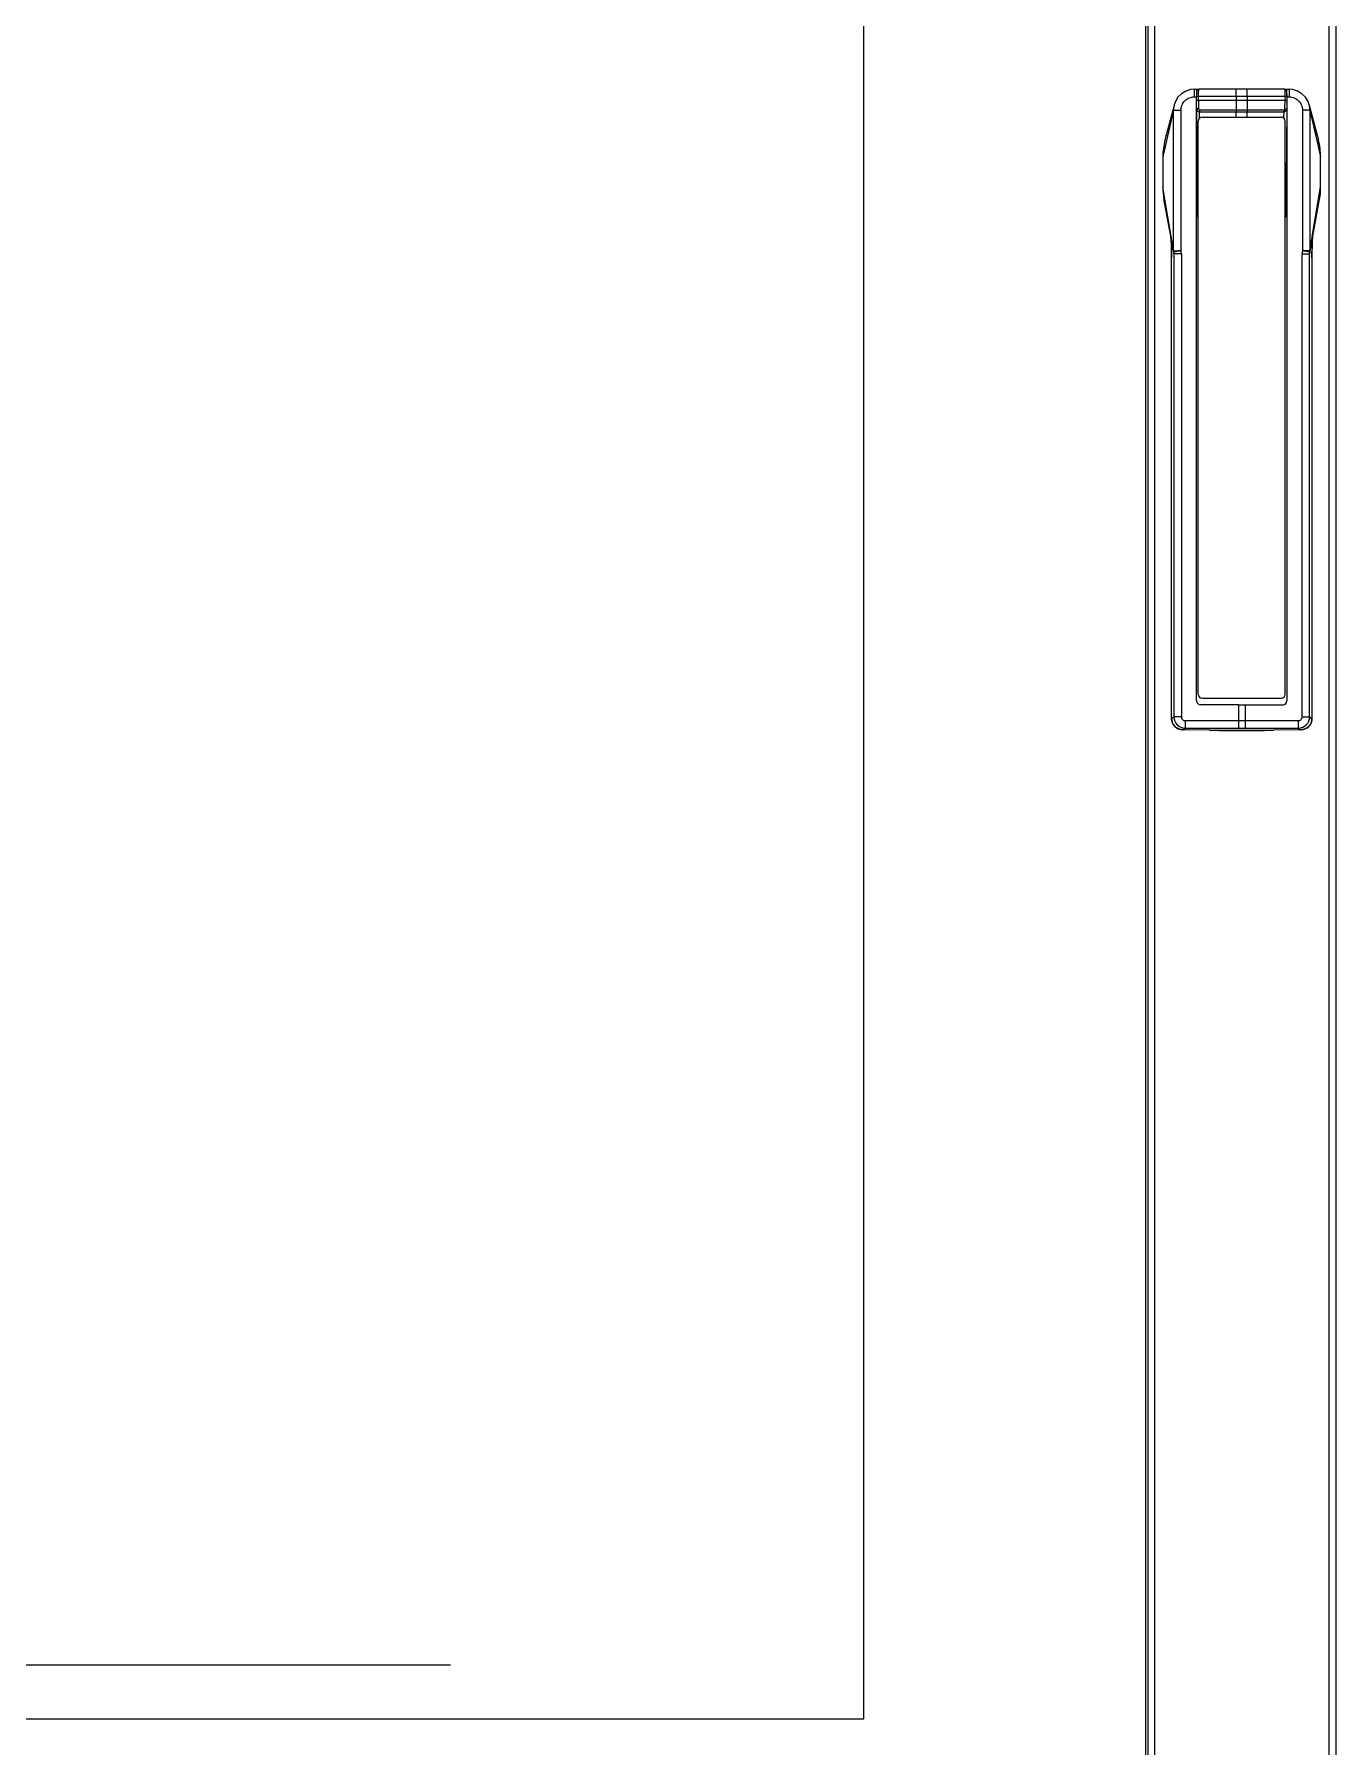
# Model space of a CAD drawing. Header units: millimetres. Extents: x -1584 to 3730, y -1918 to 2655.
# Drawn here: x 579.8 to 926, y 50.1 to 505.6 of the extents above; entities that cross this region are included whole.
import ezdxf

# ---------------------------------------------------------------- set-up
doc = ezdxf.new("R2010")
doc.units = ezdxf.units.MM
doc.header["$LTSCALE"] = 65.395
doc.layers.get('0').update_dxf_attribs({"linetype": 'CONTINUOUS'})
doc.layers.add('GEOM', color=7, linetype='CONTINUOUS')

msp = doc.modelspace()

# ---------------------------------------------------------------- linework, layer by layer
at = {"linetype": 'Continuous'}
for p, q in [((875.46, -47.45), (875.46, 985.55)), ((875.96, 982.55), (875.96, -44.45)), ((877.76, 982.55), (877.76, -44.45)), ((924.16, 982.55), (924.16, -44.45)), ((925.96, 982.55), (925.96, -44.45)), ((882.64, 485.48), (880.55, 477.5)), ((883, 486.85), (882.64, 485.48)), ((883, 486.88), (883, 486.85)), ((918.91, 486.88), (918.92, 486.85)), ((918.92, 486.85), (919.28, 485.48)), ((919.28, 485.48), (921.37, 477.5)), ((879.98, 473.06), (879.98, 465.04)), ((879.98, 473.06), (879.98, 465.04)), ((879.98, 473.06), (879.98, 473.06)), ((921.94, 465.04), (921.94, 473.06)), ((921.94, 465.04), (921.94, 473.06)), ((921.94, 473.06), (921.94, 473.06)), ((879.98, 465.04), (879.98, 465.04)), ((921.94, 465.04), (921.94, 465.04)), ((882.08, 451.92), (880.27, 461.77)), ((919.84, 451.92), (921.65, 461.77)), ((882.1, 451.79), (882.08, 451.92)), ((882.12, 451.69), (882.1, 451.79)), ((919.79, 451.69), (919.81, 451.79)), ((919.81, 451.79), (919.84, 451.92)), ((882.8, 447.99), (882.62, 449.01)), ((882.81, 447.98), (882.8, 447.99)), ((882.83, 447.83), (882.81, 447.98)), ((919.08, 447.83), (919.11, 447.98)), ((919.11, 447.99), (919.3, 449.01)), ((919.11, 447.98), (919.11, 447.99))]:
    msp.add_line(p, q, dxfattribs=at)
at = {"color": 2, "linetype": 'Continuous'}
msp.add_line((300.56, 71.85), (690.56, 71.85), dxfattribs=at)
at = {"linetype": 'Continuous'}
for centre, radius, start, end in [((897.56, 473.06), 17.58, 165.3703, 180.0141), ((904.36, 473.06), 17.58, 359.9859, 14.6297), ((898.09, 465.02), 18.11, 179.9627, 190.2962), ((903.83, 465.02), 18.11, 349.7031, 0.0374)]:
    msp.add_arc(centre, radius, start, end, dxfattribs=at)
at = {"layer": 'GEOM', "linetype": 'Continuous'}
for p, q in [((800.46, 57.55), (800.46, 880.55)), ((888.34, 491), (888.34, 491)), ((888.34, 491), (888.96, 491)), ((888.34, 489), (888.96, 489)), ((888.96, 491), (888.96, 490.51)), ((889.3, 490.94), (888.96, 490.93)), ((888.96, 490.51), (888.96, 489.05)), ((888.96, 489.05), (888.96, 489)), ((888.96, 328.3), (888.96, 489)), ((888.98, 489.05), (889.02, 490.48)), ((888.98, 489), (888.98, 489.05)), ((888.98, 489), (888.98, 489.05)), ((889.02, 490.48), (889.02, 490.51)), ((889.02, 490.51), (889.02, 490.51)), ((889.02, 490.51), (889.02, 490.47)), ((889.45, 488.05), (889.48, 489.05)), ((889.45, 488.05), (889.47, 485.79)), ((899.48, 488.05), (889.45, 488.05)), ((899.48, 489.06), (889.48, 489.05)), ((889.52, 491), (889.52, 491)), ((899.51, 491), (889.52, 491)), ((899.48, 489.06), (899.48, 488.05)), ((902.44, 489.06), (899.48, 489.06)), ((902.44, 488.05), (899.48, 488.05)), ((899.48, 488.05), (899.48, 485.55)), ((912.39, 491), (902.41, 491)), ((902.44, 489.06), (902.44, 488.05)), ((912.44, 489.05), (902.44, 489.06)), ((902.44, 488.05), (902.44, 485.55)), ((912.47, 488.05), (902.44, 488.05)), ((912.39, 491), (912.39, 491)), ((912.44, 489.05), (912.47, 488.05)), ((912.45, 485.79), (912.47, 488.05)), ((912.96, 490.93), (912.62, 490.94)), ((912.89, 490.51), (912.89, 490.51)), ((912.9, 490.47), (912.89, 490.51)), ((912.89, 490.51), (912.9, 490.47)), ((912.9, 490.47), (912.93, 489.05)), ((912.93, 489.05), (912.93, 489)), ((912.93, 489.05), (912.93, 489)), ((912.96, 491), (913.57, 491)), ((912.96, 490.51), (912.96, 491)), ((912.96, 489.05), (912.96, 490.51)), ((912.96, 489), (912.96, 489.05)), ((912.96, 489), (912.96, 328.3)), ((912.96, 489), (913.58, 489)), ((913.57, 491), (913.57, 491)), ((882.82, 485.43), (880.98, 477.4)), ((882.82, 447.98), (882.82, 485.43)), ((882.82, 485.43), (884.82, 485.43)), ((883, 486.85), (883, 486.88)), ((883.01, 486.87), (883, 486.85)), ((884.82, 448.1), (884.82, 485.43)), ((889.22, 457.55), (888.98, 485.79)), ((889.22, 457.55), (888.98, 485.79)), ((889.72, 485.55), (899.48, 485.55)), ((889.74, 483.28), (889.72, 485.05)), ((889.73, 485.05), (899.48, 485.05)), ((890.41, 483.55), (911.51, 483.55)), ((899.48, 485.55), (902.44, 485.55)), ((899.48, 485.05), (902.43, 485.05)), ((899.5, 483.55), (899.5, 485.05)), ((902.41, 483.55), (902.41, 485.05)), ((902.43, 485.05), (912.19, 485.05)), ((902.44, 485.55), (912.2, 485.55)), ((912.18, 483.28), (912.2, 485.05)), ((912.94, 485.79), (912.69, 457.55)), ((919.1, 485.43), (917.1, 485.43)), ((917.1, 485.43), (917.1, 448.1)), ((918.91, 486.88), (918.92, 486.85)), ((918.92, 486.85), (918.91, 486.87)), ((919.1, 485.43), (919.1, 447.98)), ((919.1, 485.43), (920.94, 477.4)), ((889.41, 330.05), (889.41, 482.55)), ((912.51, 330.05), (912.51, 482.55)), ((880.98, 477.4), (879.98, 473.06)), ((920.94, 477.4), (921.94, 473.06)), ((880.51, 461.83), (879.98, 465.04)), ((921.41, 461.83), (921.94, 465.04)), ((880.52, 461.81), (880.51, 461.83)), ((882.18, 451.8), (880.52, 461.81)), ((919.73, 451.81), (921.4, 461.81)), ((921.4, 461.81), (921.41, 461.83)), ((888.96, 457.54), (889.22, 457.54)), ((889.26, 457.05), (889.41, 457.05)), ((912.51, 457.05), (912.66, 457.05)), ((912.69, 457.54), (912.96, 457.54)), ((882.11, 451.79), (882.09, 451.92)), ((882.11, 451.79), (882.11, 451.79)), ((882.11, 451.79), (882.12, 451.69)), ((882.12, 451.69), (882.14, 451.59)), ((882.14, 451.59), (882.14, 451.56)), ((882.14, 451.56), (882.14, 451.54)), ((882.15, 451.57), (882.16, 451.56)), ((882.16, 451.56), (882.16, 451.54)), ((882.17, 451.24), (882.18, 451.07)), ((882.22, 451.57), (882.18, 451.8)), ((882.26, 450.95), (882.18, 451.41)), ((882.18, 451.24), (882.21, 451.08)), ((882.18, 451.07), (882.18, 451.24)), ((882.18, 451.07), (882.18, 451.07)), ((882.22, 451.55), (882.22, 451.57)), ((882.3, 451.09), (882.22, 451.55)), ((882.65, 449.01), (882.3, 451.09)), ((919.27, 449.01), (919.62, 451.09)), ((919.62, 451.09), (919.69, 451.54)), ((919.65, 450.96), (919.73, 451.41)), ((919.69, 451.55), (919.7, 451.57)), ((919.69, 451.54), (919.69, 451.55)), ((919.7, 451.57), (919.73, 451.81)), ((919.74, 451.24), (919.71, 451.07)), ((919.73, 451.07), (919.75, 451.28)), ((919.73, 451.07), (919.74, 451.24)), ((919.73, 451.07), (919.73, 451.07)), ((919.75, 451.28), (919.78, 451.56)), ((919.76, 451.57), (919.76, 451.56)), ((919.76, 451.56), (919.76, 451.54)), ((919.76, 451.54), (919.76, 451.53)), ((919.78, 451.56), (919.79, 451.69)), ((919.79, 451.69), (919.81, 451.79)), ((919.82, 451.92), (919.81, 451.79)), ((919.81, 451.79), (919.81, 451.79)), ((882.62, 449.01), (882.62, 449.01)), ((882.82, 447.99), (882.65, 449.01)), ((882.8, 447.82), (882.81, 447.77)), ((882.81, 447.77), (882.83, 447.66)), ((884.82, 448.1), (882.82, 447.98)), ((882.82, 447.98), (882.82, 447.99)), ((882.83, 447.83), (882.83, 447.83)), ((882.83, 447.83), (882.84, 447.8)), ((882.84, 447.8), (882.84, 447.78)), ((882.84, 447.78), (882.84, 447.78)), ((882.85, 447.77), (882.9, 447.78)), ((882.87, 447.67), (882.87, 447.67)), ((884.9, 447.24), (882.91, 447.24)), ((882.91, 447.24), (882.91, 324.05)), ((884.9, 447.24), (884.9, 324.05)), ((917.01, 447.24), (919.01, 447.24)), ((917.01, 324.05), (917.01, 447.24)), ((918.89, 447.81), (919.07, 447.77)), ((919.1, 447.98), (918.92, 447.99)), ((919.01, 324.05), (919.01, 447.24)), ((919.05, 447.67), (919.07, 447.78)), ((919.05, 447.67), (919.05, 447.67)), ((919.07, 447.78), (919.08, 447.8)), ((919.07, 447.78), (919.07, 447.78)), ((919.08, 447.83), (919.08, 447.83)), ((919.08, 447.8), (919.08, 447.83)), ((919.11, 447.77), (919.09, 447.66)), ((919.1, 447.99), (919.27, 449.01)), ((919.12, 447.82), (919.11, 447.77)), ((919.3, 449.01), (919.3, 449.01)), ((882.29, 446.16), (882.29, 446.16)), ((882.29, 323.64), (882.29, 446.16)), ((882.29, 446.16), (882.3, 446.16)), ((882.3, 323.64), (882.3, 446.16)), ((919.62, 446.16), (919.62, 323.64)), ((919.63, 446.16), (919.62, 446.16)), ((919.63, 446.16), (919.63, 446.16)), ((919.63, 446.16), (919.63, 323.64)), ((890.41, 329.05), (911.51, 329.05)), ((882.29, 323.64), (882.29, 323.64)), ((882.29, 323.64), (882.3, 323.64)), ((882.3, 323.64), (882.91, 324.05)), ((884.9, 324.05), (882.91, 324.05)), ((900.09, 327.3), (889.96, 327.3)), ((900.09, 327.3), (901.83, 327.3)), ((900.09, 327.3), (900.09, 323.05)), ((901.83, 327.3), (911.96, 327.3)), ((901.83, 327.3), (901.83, 323.05)), ((917.01, 324.05), (919.01, 324.05)), ((919.01, 324.05), (919.62, 323.64)), ((919.63, 323.64), (919.62, 323.64)), ((919.63, 323.64), (919.63, 323.64)), ((885.29, 320.64), (885.23, 320.64)), ((885.23, 320.64), (885.29, 320.64)), ((885.23, 320.64), (885.23, 320.64)), ((885.29, 320.64), (885.91, 321.05)), ((892.4, 320.49), (885.29, 320.64)), ((892.4, 320.5), (885.29, 320.64)), ((885.9, 323.05), (900.09, 323.05)), ((885.91, 321.05), (900.09, 321.05)), ((892.46, 320.49), (892.4, 320.5)), ((892.4, 320.49), (892.4, 320.49)), ((892.4, 320.49), (892.46, 320.49)), ((892.4, 320.49), (892.46, 320.49)), ((900.09, 323.05), (901.83, 323.05)), ((900.09, 321.05), (901.83, 321.05)), ((901.83, 323.05), (916.01, 323.05)), ((901.83, 321.05), (916.01, 321.05)), ((909.52, 320.5), (909.46, 320.49)), ((909.46, 320.49), (909.52, 320.49)), ((909.52, 320.49), (909.46, 320.49)), ((916.63, 320.64), (909.52, 320.49)), ((916.63, 320.64), (909.52, 320.5)), ((909.52, 320.49), (909.52, 320.49)), ((916.01, 321.05), (916.63, 320.64)), ((916.69, 320.64), (916.63, 320.64)), ((916.69, 320.64), (916.63, 320.64)), ((916.69, 320.64), (916.69, 320.64)), ((193.46, 57.55), (800.46, 57.55))]:
    msp.add_line(p, q, dxfattribs=at)
for points in [[(888.34, 491), (887.32, 490.91), (886.06, 490.51), (884.93, 489.82), (883.99, 488.88), (883.31, 487.74), (883.01, 486.87)], [(902.41, 491), (901.47, 491), (900.45, 491), (899.51, 491)], [(918.91, 486.87), (918.6, 487.76), (917.91, 488.9), (916.97, 489.84), (915.83, 490.52), (914.57, 490.91), (913.57, 491)], [(882.14, 451.54), (882.17, 451.3), (882.17, 451.24)], [(882.18, 451.07), (882.21, 450.55), (882.24, 449.64), (882.27, 448.52), (882.29, 447.23), (882.29, 446.16)], [(919.63, 446.16), (919.63, 447.26), (919.65, 448.55), (919.68, 449.66), (919.71, 450.57), (919.73, 451.07)], [(882.84, 447.78), (882.86, 447.69), (882.87, 447.67)], [(892.46, 320.49), (894.96, 320.45), (897.92, 320.42), (900.97, 320.41), (904.02, 320.42), (906.98, 320.45), (909.46, 320.49)]]:
    msp.add_lwpolyline(points, dxfattribs=at)
for centre, radius, start, end in [((889.08, 484.78), 5.69, 90.5592, 91.1972), ((889.52, 490.5), 0.5, 117.3701, 178.5), ((889.52, 490.5), 0.5, 90.0165, 117.3701), ((912.39, 490.5), 0.5, 62.6113, 89.9835), ((912.39, 490.5), 0.5, 1.5, 62.6113), ((912.84, 484.78), 5.69, 88.8024, 89.4404), ((888.44, 485.45), 5.62, 167.3786, 180.198), ((888.38, 485.47), 5.56, 165.5645, 167.3524), ((889.73, 485.8), 0.75, 180.5, 270), ((890.41, 482.55), 1, 90, 180), ((889.72, 485.8), 0.25, 180.5002, 269.9998), ((911.51, 482.55), 1, 0, 90), ((912.19, 485.8), 0.75, 270, 359.5), ((912.2, 485.8), 0.25, 270.0002, 359.4998), ((913.54, 485.47), 5.56, 12.6478, 14.4438), ((913.47, 485.45), 5.62, 359.8019, 12.6217), ((889.26, 457.35), 0.3, 180, 270), ((889.72, 457.55), 0.5, 180.5, 216.2994), ((889.72, 457.55), 0.5, 216.2994, 230.3588), ((889.73, 457.55), 0.503, 216.3493, 230.3505), ((912.19, 457.55), 0.503, 309.6495, 323.6506), ((912.19, 457.55), 0.5, 309.6412, 323.7006), ((912.19, 457.55), 0.5, 323.7006, 359.5), ((912.66, 457.35), 0.3, 270, 360), ((887.67, 452.56), 5.61, 186.5709, 187.8759), ((865.25, 449.31), 17.05, 8.4961, 8.7892), ((866.7, 449.53), 15.57, 7.7952, 8.5076), ((868.64, 449.8), 13.62, 7.5897, 7.7843), ((869.41, 449.9), 12.84, 7.2901, 7.5905), ((870.86, 450.08), 11.38, 6.637, 7.2974), ((872.39, 450.26), 9.84, 5.738, 6.638), ((886.9, 451.99), 4.76, 186.9794, 188.1947), ((845.03, 449.11), 37.21, 3.0336, 3.2861), ((1175.7, 502.3), 297.92, 189.9008, 190.3072), ((626.24, 502.3), 297.91, 349.6928, 350.0991), ((915.01, 451.99), 4.76, 351.8053, 353.0206), ((956.49, 449.13), 36.82, 176.7052, 176.961), ((929.89, 450.22), 10.21, 173.0562, 174.2444), ((931.93, 449.97), 12.26, 172.3943, 173.067), ((936.52, 449.34), 16.9, 171.2197, 172.1827), ((933.34, 449.79), 13.68, 172.2324, 172.4021), ((914.25, 452.56), 5.61, 352.1519, 353.4349), ((1221.26, 511.22), 344.31, 190.0802, 190.4096), ((1099.32, 488.45), 220.3, 190.3184, 190.6302), ((883.63, 447.98), 0.815, 179.1533, 184.075), ((883.71, 447.98), 0.893, 180.0191, 184.474), ((883.65, 447.98), 0.831, 184.0743, 188.926), ((883.72, 447.98), 0.895, 184.4734, 188.9145), ((883.66, 447.98), 0.839, 188.9209, 190.4007), ((883.72, 447.98), 0.893, 188.9139, 193.3683), ((1032.16, 475.87), 151.97, 190.6976, 190.8598), ((880.43, 447.21), 2.48, 7.1751, 10.8351), ((880.45, 447.21), 2.46, 0.7161, 7.1803), ((887.84, 422.17), 26.09, 100.6438, 100.9177), ((880.58, 447.24), 4.32, 359.9984, 11.5158), ((921.32, 447.24), 4.31, 168.4674, 179.981), ((769.78, 475.87), 151.95, 349.1402, 349.3021), ((921.47, 447.21), 2.46, 172.9924, 179.2821), ((921.49, 447.21), 2.48, 169.1657, 172.996), ((918.2, 447.98), 0.893, 346.6323, 351.0865), ((918.2, 447.98), 0.895, 351.0859, 355.5268), ((918.2, 447.98), 0.893, 355.5263, 359.9809), ((918.27, 447.98), 0.831, 351.0745, 355.9255), ((918.26, 447.98), 0.839, 349.5995, 351.0796), ((918.28, 447.98), 0.815, 355.9248, 0.8462), ((702.59, 488.46), 220.31, 349.3698, 349.6816), ((580.67, 511.22), 344.3, 349.5904, 349.9204), ((889.96, 328.3), 1, 180, 270), ((890.41, 330.05), 1, 180, 270), ((911.51, 330.05), 1, 270, 360), ((911.96, 328.3), 1, 270, 360), ((885.29, 323.64), 3, 180.0262, 268.8458), ((885.91, 324.05), 3, 180.0694, 269.9181), ((885.9, 324.05), 0.999, 180.0026, 270.0498), ((916.02, 324.05), 0.999, 269.9502, 359.9974), ((916.01, 324.05), 3, 270.0819, 359.9306), ((916.63, 323.64), 3, 271.1542, 359.9738), ((885.3, 323.61), 2.97, 268.7476, 269.8948), ((916.62, 323.61), 2.97, 270.1052, 271.2516)]:
    msp.add_arc(centre, radius, start, end, dxfattribs=at)
for points, knots in [([(884.82, 485.43), (884.82, 485.9), (884.99, 486.83), (885.77, 488.02), (886.94, 488.82), (887.88, 489), (888.34, 489)], [0, 0, 0, 0, 0.250089, 0.500068, 0.750006, 1, 1, 1, 1]), ([(888.34, 491), (888.34, 491), (888.35, 490.98), (888.34, 490.96), (888.34, 490.91), (888.34, 490.84), (888.34, 490.76), (888.34, 490.62), (888.34, 490.4), (888.34, 490.1), (888.34, 489.76), (888.34, 489.39), (888.34, 489.13), (888.34, 489)], [0, 0, 0, 0, 0.004849, 0.019252, 0.043078, 0.076154, 0.11812, 0.168557, 0.292954, 0.444438, 0.617288, 0.805091, 1, 1, 1, 1]), ([(889.45, 488.05), (889.33, 488.05), (889.17, 488.05), (889.01, 488.05), (888.96, 488.05)], [0, 0, 0, 0, 0.708153, 1, 1, 1, 1]), ([(888.98, 489.05), (888.98, 489.05), (888.99, 489.05), (888.99, 489.06), (889.01, 489.06), (889.04, 489.06), (889.07, 489.06), (889.08, 489.06)], [0, 0, 0, 0, 0.019268, 0.06845, 0.259909, 0.572983, 1, 1, 1, 1]), ([(889.08, 489.06), (889.1, 489.06), (889.24, 489.06), (889.37, 489.06), (889.48, 489.05)], [0, 0, 0, 0, 0.196607, 1, 1, 1, 1]), ([(889.48, 489.05), (889.48, 489.18), (889.48, 489.43), (889.49, 489.79), (889.5, 490.12), (889.5, 490.38), (889.51, 490.56), (889.51, 490.67), (889.51, 490.77), (889.52, 490.85), (889.52, 490.9), (889.52, 490.94), (889.52, 490.96), (889.52, 490.98), (889.52, 490.99), (889.52, 491), (889.52, 491), (889.52, 491)], [0, 0, 0, 0, 0.196402, 0.384572, 0.557416, 0.708579, 0.774228, 0.832409, 0.882596, 0.924313, 0.95717, 0.970182, 0.980869, 0.989203, 0.995173, 0.998772, 1, 1, 1, 1]), ([(899.48, 489.06), (899.48, 489.18), (899.48, 489.43), (899.48, 489.79), (899.48, 490.13), (899.48, 490.38), (899.49, 490.56), (899.49, 490.67), (899.49, 490.77), (899.5, 490.85), (899.5, 490.91), (899.5, 490.96), (899.5, 490.98), (899.51, 490.99), (899.51, 491), (899.51, 491), (899.51, 491)], [0, 0, 0, 0, 0.196311, 0.384381, 0.557126, 0.708199, 0.773812, 0.831964, 0.882132, 0.923843, 0.956708, 0.980443, 0.98881, 0.994832, 0.998521, 1, 1, 1, 1]), ([(902.44, 489.06), (902.44, 489.18), (902.44, 489.43), (902.44, 489.79), (902.44, 490.13), (902.43, 490.38), (902.43, 490.56), (902.43, 490.67), (902.42, 490.77), (902.42, 490.85), (902.42, 490.91), (902.42, 490.96), (902.41, 490.98), (902.41, 490.99), (902.41, 491), (902.41, 491), (902.41, 491)], [0, 0, 0, 0, 0.196311, 0.384381, 0.557126, 0.708199, 0.773812, 0.831964, 0.882132, 0.923843, 0.956708, 0.980443, 0.98881, 0.994832, 0.998521, 1, 1, 1, 1]), ([(912.39, 491), (912.4, 491), (912.39, 491), (912.4, 490.99), (912.4, 490.98), (912.4, 490.96), (912.4, 490.94), (912.4, 490.9), (912.4, 490.85), (912.4, 490.77), (912.41, 490.67), (912.41, 490.56), (912.41, 490.38), (912.42, 490.12), (912.43, 489.79), (912.43, 489.43), (912.44, 489.18), (912.44, 489.05)], [0, 0, 0, 0, 0.001228, 0.004827, 0.010797, 0.019131, 0.029818, 0.04283, 0.075687, 0.117404, 0.167591, 0.225772, 0.291421, 0.442584, 0.615428, 0.803598, 1, 1, 1, 1]), ([(912.84, 489.06), (912.81, 489.06), (912.68, 489.06), (912.55, 489.06), (912.44, 489.05)], [0, 0, 0, 0, 0.196608, 1, 1, 1, 1]), ([(912.47, 488.05), (912.58, 488.05), (912.75, 488.05), (912.91, 488.05), (912.96, 488.05)], [0, 0, 0, 0, 0.708065, 1, 1, 1, 1]), ([(912.93, 489.05), (912.93, 489.05), (912.93, 489.05), (912.92, 489.06), (912.9, 489.06), (912.88, 489.06), (912.85, 489.06), (912.84, 489.06)], [0, 0, 0, 0, 0.019267, 0.06845, 0.259909, 0.572983, 1, 1, 1, 1]), ([(913.57, 491), (913.58, 491), (913.57, 490.98), (913.58, 490.96), (913.57, 490.91), (913.58, 490.84), (913.58, 490.76), (913.58, 490.62), (913.58, 490.4), (913.58, 490.1), (913.58, 489.76), (913.58, 489.39), (913.58, 489.13), (913.58, 489)], [0, 0, 0, 0, 0.004849, 0.019252, 0.043078, 0.076154, 0.11812, 0.168557, 0.292954, 0.444438, 0.617288, 0.805091, 1, 1, 1, 1]), ([(913.58, 489), (914.04, 489), (914.97, 488.82), (916.15, 488.02), (916.93, 486.83), (917.1, 485.9), (917.1, 485.43)], [0, 0, 0, 0, 0.249994, 0.499931, 0.749911, 1, 1, 1, 1]), ([(889.47, 485.79), (889.44, 485.79), (889.37, 485.79), (889.28, 485.79), (889.2, 485.79), (889.13, 485.79), (889.07, 485.79), (889.04, 485.79), (889.02, 485.79), (889, 485.79), (888.99, 485.79), (888.98, 485.79), (888.98, 485.79), (888.98, 485.79)], [0, 0, 0, 0, 0.195826, 0.383986, 0.556811, 0.708031, 0.832049, 0.8823, 0.924098, 0.95703, 0.980757, 0.995116, 1, 1, 1, 1]), ([(889.72, 485.55), (889.72, 485.51), (889.72, 485.45), (889.72, 485.36), (889.72, 485.27), (889.72, 485.2), (889.72, 485.15), (889.72, 485.11), (889.72, 485.09), (889.73, 485.07), (889.73, 485.06), (889.73, 485.05), (889.73, 485.05), (889.73, 485.05)], [0, 0, 0, 0, 0.195273, 0.383158, 0.555914, 0.707204, 0.83137, 0.881705, 0.923591, 0.956609, 0.980423, 0.994885, 1, 1, 1, 1]), ([(899.48, 485.55), (899.48, 485.51), (899.48, 485.45), (899.48, 485.36), (899.48, 485.27), (899.48, 485.2), (899.48, 485.15), (899.48, 485.11), (899.48, 485.09), (899.48, 485.07), (899.48, 485.06), (899.48, 485.05), (899.48, 485.05), (899.48, 485.05)], [0, 0, 0, 0, 0.195273, 0.383158, 0.555914, 0.707204, 0.83137, 0.881705, 0.923591, 0.956609, 0.980423, 0.994885, 1, 1, 1, 1]), ([(902.44, 485.55), (902.44, 485.51), (902.44, 485.45), (902.44, 485.36), (902.44, 485.27), (902.44, 485.2), (902.44, 485.15), (902.44, 485.11), (902.44, 485.09), (902.44, 485.07), (902.44, 485.06), (902.43, 485.05), (902.43, 485.05), (902.43, 485.05)], [0, 0, 0, 0, 0.195273, 0.383158, 0.555914, 0.707204, 0.83137, 0.881705, 0.923591, 0.956609, 0.980423, 0.994885, 1, 1, 1, 1]), ([(912.2, 485.55), (912.2, 485.51), (912.2, 485.45), (912.2, 485.36), (912.2, 485.27), (912.2, 485.2), (912.19, 485.15), (912.19, 485.11), (912.19, 485.09), (912.19, 485.07), (912.19, 485.06), (912.19, 485.05), (912.19, 485.05), (912.19, 485.05)], [0, 0, 0, 0, 0.195273, 0.383158, 0.555914, 0.707204, 0.83137, 0.881705, 0.923591, 0.956609, 0.980423, 0.994885, 1, 1, 1, 1]), ([(912.45, 485.79), (912.48, 485.79), (912.54, 485.79), (912.63, 485.79), (912.72, 485.79), (912.79, 485.79), (912.84, 485.79), (912.88, 485.79), (912.9, 485.79), (912.92, 485.79), (912.93, 485.79), (912.93, 485.79), (912.94, 485.79), (912.94, 485.79)], [0, 0, 0, 0, 0.195826, 0.383986, 0.556811, 0.708031, 0.83205, 0.8823, 0.924098, 0.95703, 0.980757, 0.995116, 1, 1, 1, 1]), ([(889.41, 457.61), (889.38, 457.6), (889.34, 457.59), (889.3, 457.57), (889.27, 457.56), (889.25, 457.56), (889.24, 457.55), (889.23, 457.55), (889.23, 457.54), (889.22, 457.55)], [0, 0, 0, 0, 0.423513, 0.59583, 0.739448, 0.852775, 0.934341, 0.983504, 1, 1, 1, 1]), ([(912.69, 457.55), (912.69, 457.54), (912.69, 457.55), (912.68, 457.55), (912.66, 457.56), (912.64, 457.56), (912.62, 457.57), (912.57, 457.59), (912.54, 457.6), (912.51, 457.61)], [0, 0, 0, 0, 0.016401, 0.065698, 0.14738, 0.260664, 0.404163, 0.576401, 1, 1, 1, 1]), ([(882.09, 451.92), (882.1, 451.88), (882.11, 451.82), (882.12, 451.76), (882.12, 451.75)], [0, 0, 0, 0, 0.765039, 1, 1, 1, 1]), ([(882.12, 451.75), (882.13, 451.73), (882.14, 451.68), (882.15, 451.62), (882.15, 451.57)], [0, 0, 0, 0, 0.215725, 1, 1, 1, 1]), ([(882.16, 451.54), (882.16, 451.52), (882.17, 451.45), (882.19, 451.37), (882.2, 451.31)], [0, 0, 0, 0, 0.269934, 1, 1, 1, 1]), ([(882.3, 446.16), (882.3, 447.05), (882.28, 448.69), (882.23, 450.33), (882.19, 451.08)], [0, 0, 0, 0, 0.54064, 1, 1, 1, 1]), ([(919.73, 451.08), (919.69, 450.33), (919.64, 448.69), (919.62, 447.05), (919.62, 446.16)], [0, 0, 0, 0, 0.459404, 1, 1, 1, 1]), ([(919.76, 451.53), (919.75, 451.51), (919.74, 451.44), (919.73, 451.36), (919.72, 451.31)], [0, 0, 0, 0, 0.274901, 1, 1, 1, 1]), ([(919.79, 451.75), (919.79, 451.73), (919.78, 451.68), (919.77, 451.62), (919.76, 451.57)], [0, 0, 0, 0, 0.21574, 1, 1, 1, 1]), ([(919.82, 451.92), (919.82, 451.88), (919.81, 451.82), (919.8, 451.76), (919.79, 451.75)], [0, 0, 0, 0, 0.765008, 1, 1, 1, 1]), ([(882.82, 447.98), (882.82, 447.98), (882.82, 447.98), (882.82, 447.98), (882.82, 447.98)], [0, 0, 0, 0, 0.310988, 1, 1, 1, 1]), ([(882.84, 447.78), (882.84, 447.78), (882.84, 447.78), (882.84, 447.77), (882.85, 447.77)], [0, 0, 0, 0, 0.592498, 1, 1, 1, 1]), ([(882.85, 447.77), (882.85, 447.77), (882.85, 447.77), (882.85, 447.77), (882.85, 447.77)], [0, 0, 0, 0, 0.48209, 1, 1, 1, 1]), ([(883.02, 447.81), (883.12, 447.83), (883.72, 447.94), (884.32, 448.03), (884.82, 448.1)], [0, 0, 0, 0, 0.169479, 1, 1, 1, 1]), ([(918.92, 447.99), (918.81, 448), (918.21, 448.03), (917.6, 448.07), (917.1, 448.1)], [0, 0, 0, 0, 0.169588, 1, 1, 1, 1]), ([(917.1, 448.1), (917.29, 448.07), (917.89, 447.99), (918.48, 447.89), (918.89, 447.81)], [0, 0, 0, 0, 0.309463, 1, 1, 1, 1]), ([(919.07, 447.77), (919.07, 447.77), (919.07, 447.78), (919.07, 447.78), (919.07, 447.78)], [0, 0, 0, 0, 0.399845, 1, 1, 1, 1]), ([(919.1, 447.99), (919.1, 447.99), (919.1, 447.98), (919.1, 447.98), (919.1, 447.98)], [0, 0, 0, 0, 0.738418, 1, 1, 1, 1]), ([(885.23, 320.64), (884.85, 320.65), (884.07, 320.82), (883.1, 321.49), (882.45, 322.47), (882.3, 323.25), (882.3, 323.64)], [0, 0, 0, 0, 0.249897, 0.499899, 0.749966, 1, 1, 1, 1]), ([(919.62, 323.64), (919.62, 323.25), (919.47, 322.47), (918.82, 321.49), (917.84, 320.82), (917.07, 320.65), (916.69, 320.64)], [0, 0, 0, 0, 0.250034, 0.500101, 0.750103, 1, 1, 1, 1]), ([(885.9, 323.05), (885.9, 322.8), (885.9, 322.33), (885.9, 321.73), (885.91, 321.31), (885.9, 321.11), (885.91, 321.05)], [0, 0, 0, 0, 0.374875, 0.69505, 0.914089, 1, 1, 1, 1]), ([(909.46, 320.49), (906.63, 320.44), (900.96, 320.39), (895.29, 320.44), (892.46, 320.49)], [0, 0, 0, 0, 0.5, 1, 1, 1, 1]), ([(900.09, 323.05), (900.09, 322.8), (900.09, 322.34), (900.09, 321.73), (900.09, 321.31), (900.09, 321.11), (900.09, 321.05)], [0, 0, 0, 0, 0.374875, 0.69505, 0.914089, 1, 1, 1, 1]), ([(901.83, 323.05), (901.83, 322.8), (901.83, 322.34), (901.83, 321.73), (901.83, 321.31), (901.83, 321.11), (901.83, 321.05)], [0, 0, 0, 0, 0.374875, 0.69505, 0.914089, 1, 1, 1, 1]), ([(916.01, 323.05), (916.01, 322.8), (916.01, 322.33), (916.01, 321.73), (916.01, 321.31), (916.01, 321.11), (916.01, 321.05)], [0, 0, 0, 0, 0.374875, 0.69505, 0.914089, 1, 1, 1, 1])]:
    msp.add_open_spline(points, degree=3, knots=knots, dxfattribs=at)
for points in [[(889.32, 457.25), (889.26, 457.34), (889.23, 457.44), (889.22, 457.55)], [(912.69, 457.55), (912.69, 457.44), (912.66, 457.34), (912.6, 457.25)]]:
    msp.add_open_spline(points, degree=3, dxfattribs=at)

doc.saveas('drawing.dxf')
